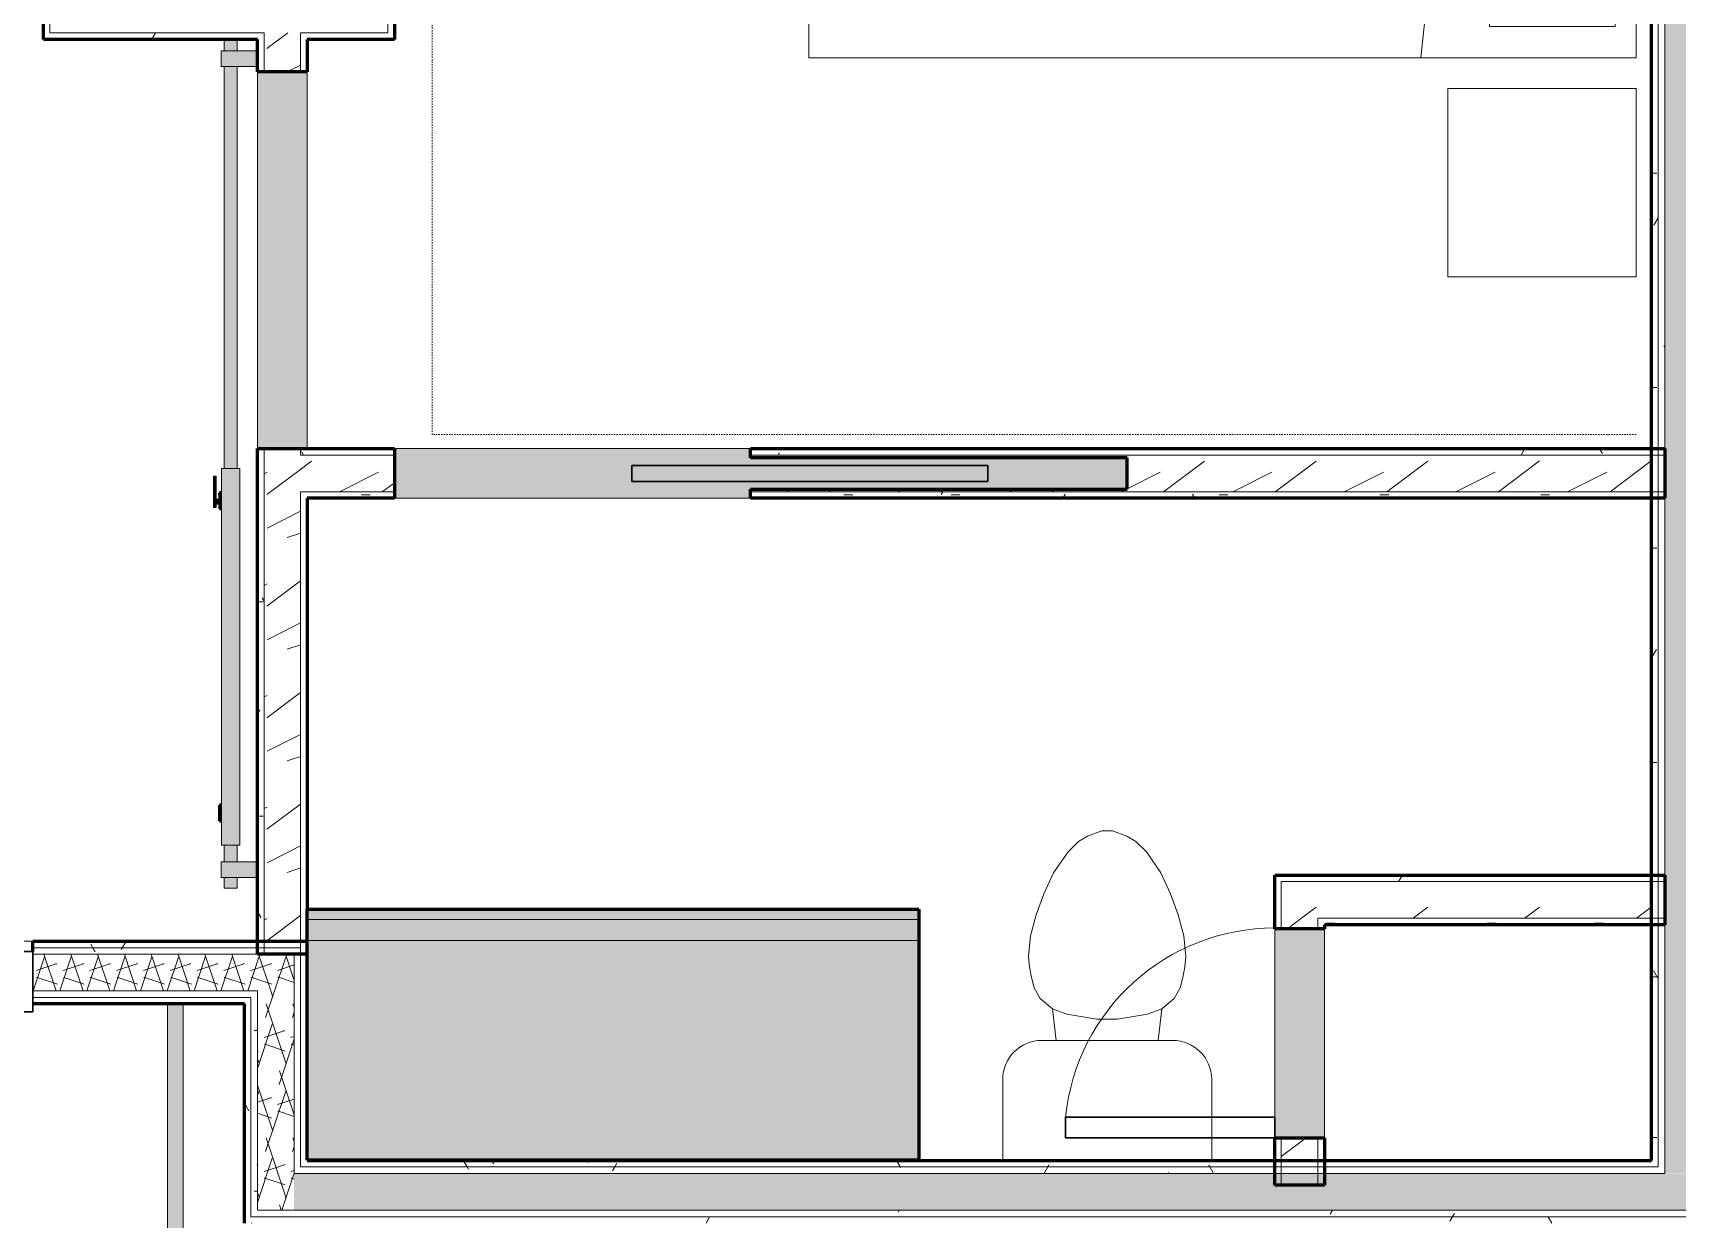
# Model space of a CAD drawing. Header units: inches. Extents: x -4061 to -1937, y 10959 to 12323.
# Drawn here: x -3093.1 to -2936.1, y 11717 to 11830.4 of the extents above; entities that cross this region are included whole.
import ezdxf

# ---------------------------------------------------------------- set-up
doc = ezdxf.new("R2010")
doc.units = ezdxf.units.IN
doc.header["$MEASUREMENT"] = 0
doc.linetypes.add('Dash', pattern=[0.25, 0.125, -0.125])
for name, color, linetype, lineweight in [('0-1', 7, 'Continuous', 5), ('0-2', 250, 'Continuous', 9), ('A-DOOR', 31, 'Continuous', 18), ('A-DOOR-1', 250, 'Continuous', 9), ('A-DOOR-2', 50, 'Continuous', 30), ('A-DOOR-3', 90, 'Continuous', 18), ('A-DOOR-4', 135, 'Continuous', 18), ('A-DOOR-5', 7, 'Continuous', 18), ('A-DOOR-6', 10, 'Continuous', 60), ('A-DOOR-7', 31, 'Continuous', 30), ('A-DOOR-8', 31, 'Continuous', 9), ('A-DOOR-FRAM', 31, 'Continuous', 30), ('A-WALL', 113, 'Continuous', 18), ('A-WALL-1', 8, 'Continuous', 5), ('A-WALL-2', 10, 'Continuous', 60), ('A-WALL-3', 7, 'Continuous', 18), ('A-WALL-PATT-1', 250, 'Continuous', 9), ('A-WALL-PATT-2', 55, 'Continuous', 9), ('A-WALL-PATT-6', 111, 'Continuous', 9), ('I-FURN-1', 250, 'Continuous', 9), ('I-FURN-HDLN-1', 250, 'Dash', 9), ('I-WALL', 2, 'Continuous', 18), ('I-WALL-2', 2, 'Continuous', 60), ('P-SANR-FIXT-2', 250, 'Continuous', 9), ('Q-CASE-1', 53, 'Continuous', 9), ('Q-CASE-2', 10, 'Continuous', 60), ('Q-CASE-3', 250, 'Continuous', 9), ('S-BEAM', 12, 'Continuous', 9)]:
    doc.layers.add(name, color=color, linetype=linetype, lineweight=lineweight)
pattern_1 = [(0, (0, 0), (20.48, 5.12), [0.845, -14.515, 0.845, -14.515, -81.92]), (0, (0, 0), (20.48, 5.12), [-30.72, 0.845, -29.875, 0.845, -14.515, -35.84]), (0, (0, 0), (20.48, 5.12), [-76.8, 0.845, -9.395, 0.845, -24.755]), (120, (7.68, 2.56), (-14.67405, 15.1762003), [0.845, -14.515, 0.845, -14.515, -81.92]), (120, (7.68, 2.56), (-14.67405, 15.1762003), [-30.72, 0.845, -29.875, 0.845, -14.515, -35.84]), (120, (7.68, 2.56), (-14.67405, 15.1762003), [-76.8, 0.845, -9.395, 0.845, -24.755]), (240, (10.24, 12.8), (-5.80595, -20.2962003), [0.845, -14.515, 0.845, -14.515, -81.92]), (240, (10.24, 12.8), (-5.80595, -20.2962003), [-30.72, 0.845, -29.875, 0.845, -14.515, -35.84]), (240, (10.24, 12.8), (-5.80595, -20.2962003), [-76.8, 0.845, -9.395, 0.845, -24.755])]
pattern_2 = [(216.87, (4.265, 10.662), (31.9871619, 21.32545714), [5.331, -47.981]), (206.565, (10.662, 7.464), (-10.662476, -10.6620098), [11.921, -11.921]), (198.435, (10.662, 2.132), (-21.32449365, -10.6625869), [6.744, -26.974])]
pattern_3 = [(161.57, (0.32, 0.32), (-2.560496185, -0.000537386), [0, -18.214, 2.022, 0]), (18.43, (-0.32, 0.32), (-2.560496185, 0.000537386), [0, -18.214, 2.022, 0]), (108.43, (0.32, 0.32), (1.27922091, -6.400876726), [6.07, -14.166]), (71.57, (-0.32, 0.32), (1.27922091, 6.400876726), [6.07, -14.166])]

# ---------------------------------------------------------------- blocks, each defined once
blk = doc.blocks.new('Pocket_Door_2385 - 34_ x 80_-1722045-ENLARGED RCP - 2ND FLOOR PLAN - EAST')
at = {"layer": 'A-DOOR-2'}
for p, q in [((-39.67, 0.75), (-39.67, -0.75)), ((-5.67, 0.75), (-39.67, 0.75)), ((-5.67, -0.75), (-5.67, 0.75)), ((-39.67, -0.75), (-5.67, -0.75))]:
    blk.add_line(p, q, dxfattribs=at)
blk = doc.blocks.new('Toilet-Domestic-3D - Toilet-Domestic-3D-1372870-ENLARGED RCP - 2ND FLOOR PLAN - EAST')
at = {"layer": 'P-SANR-FIXT-2'}
for p, q in [((-3.74, 10), (-2.74, 11)), ((-2.74, 11), (-1.87, 11.5)), ((-1.87, 11.5), (-0.5, 12)), ((-0.5, 12), (0.5, 12)), ((0.5, 12), (1.87, 11.5)), ((1.87, 11.5), (2.74, 11)), ((2.74, 11), (3.74, 10)), ((-5.13, 8), (-3.74, 10)), ((3.74, 10), (5.13, 8)), ((-6.06, 6), (-5.13, 8)), ((5.13, 8), (6.06, 6)), ((-6.79, 4), (-6.06, 6)), ((6.06, 6), (6.79, 4)), ((-7.33, 1.99), (-6.79, 4)), ((6.79, 4), (7.33, 1.99)), ((-7.5, 0), (-7.33, 1.99)), ((7.33, 1.99), (7.5, 0)), ((-7.41, -1), (-7.5, 0)), ((-7.24, -2), (-7.41, -1)), ((7.41, -1), (7.24, -2)), ((7.5, 0), (7.41, -1)), ((-6.97, -3), (-7.24, -2)), ((-6.4, -4), (-6.97, -3)), ((6.97, -3), (6.4, -4)), ((7.24, -2), (6.97, -3)), ((-5.21, -5), (-6.4, -4)), ((6.4, -4), (5.21, -5)), ((-3.84, -5.5), (-5.21, -5)), ((-4.86, -8.02), (-5.21, -5)), ((-1, -6), (-3.84, -5.5)), ((1, -6), (-1, -6)), ((3.84, -5.5), (1, -6)), ((5.21, -5), (3.84, -5.5)), ((4.86, -8.02), (5.21, -5)), ((6.25, -8.02), (-6.25, -8.02)), ((-9.98, -11.75), (-9.98, -19.48)), ((9.98, -19.48), (9.98, -11.75)), ((-9.98, -19.48), (9.98, -19.48))]:
    blk.add_line(p, q, dxfattribs=at)
for centre, start, end in [((-6.25, -11.75), 90, 180), ((6.25, -11.75), 0, 90)]:
    blk.add_arc(centre, 3.73, start, end, dxfattribs=at)
blk = doc.blocks.new('OD_CW_Base Cabinet - OD_CW_Base Cabinet-1913600-ENLARGED RCP - 2ND FLOOR PLAN - EAST')
at = {"layer": 'Q-CASE-1'}
for points in [[(3.78, -1), (59.14, -1), (59.14, 0), (0.74, 0), (0.74, -1), (0.99, -1)], [(23.98, -3), (59.14, -3), (59.14, -1), (0.74, -1), (0.74, -3), (8.65, -3)], [(59.14, -24), (59.14, -3), (0.74, -3), (0.74, -24), (54.64, -24)]]:
    blk.add_hatch(color=256, dxfattribs=at).paths.add_polyline_path(points, flags=0)
at = {"layer": 'Q-CASE-2'}
for p, q in [((0.74, -24), (0.74, 0)), ((0.74, 0), (59.14, 0)), ((59.14, 0), (59.14, -24)), ((59.14, -24), (0.74, -24))]:
    blk.add_line(p, q, dxfattribs=at)
at = {"layer": 'Q-CASE-3'}
for p, q in [((0.74, 0), (0.74, -1)), ((59.14, 0), (0.74, 0)), ((59.14, -1), (0.74, -1)), ((0.74, -1), (0.74, -3)), ((59.14, -1), (0.74, -1)), ((59.14, -1), (59.14, 0)), ((59.14, -3), (59.14, -1)), ((0.74, -3), (0.74, -24)), ((59.14, -3), (0.74, -3)), ((59.14, -24), (59.14, -3)), ((59.14, -24), (0.74, -24))]:
    blk.add_line(p, q, dxfattribs=at)
blk = doc.blocks.new('Interior_barn_door_18732 - Interior_barn_door_18732-1656080-ENLARGED RCP - 2ND FLOOR PLAN - EAST')
at = {"layer": 'A-DOOR-3'}
for points in [[(-23.63, 6.57), (-23.63, 6.32), (-22.49, 6.32), (-22.52, 6.57), (-23.6, 6.57)], [(-23.31, 6.27), (-23.28, 6.07), (-22.82, 6.07), (-22.85, 6.32), (-23.31, 6.32)], [(-22.49, 6.57), (-22.49, 6.32), (-20.63, 6.32), (-20.63, 6.57), (-22.41, 6.57)], [(-23.68, 6), (-23.66, 5.82), (-23.44, 5.82), (-23.44, 6.07), (-23.68, 6.07)], [(-23.44, 5.82), (-22.69, 5.82), (-22.69, 6.07), (-23.44, 6.07), (-23.44, 6)], [(-22.69, 6.07), (-22.69, 5.82), (-22.45, 5.82), (-22.47, 6.07), (-22.63, 6.07)]]:
    blk.add_hatch(color=256, dxfattribs=at).paths.add_polyline_path(points, flags=0)
at = {"layer": 'A-DOOR-4'}
h = blk.add_hatch(color=256, dxfattribs=at)
h.paths.add_polyline_path([(-60, 5.39), (-60, 4.95), (-59, 4.95), (-59, 5.57), (-60, 5.55), (-60, 5.49)], flags=0)
h.paths.add_polyline_path([(-57.5, 5.57), (-57.5, 4.95), (-55.9, 4.95), (-55.9, 5.57)], flags=0)
h.paths.add_polyline_path([(-19.9, 5.33), (-19.9, 4.95), (18.5, 4.95), (18.5, 5.57), (-19.9, 5.55), (-19.9, 5.39)], flags=0)
h.paths.add_polyline_path([(20, 5.39), (20, 4.95), (21, 4.95), (21, 5.57), (20, 5.55), (20, 5.49)], flags=0)
h = blk.add_hatch(color=256, dxfattribs=at)
h.paths.add_polyline_path([(-60, 4.41), (-60, 4.32), (-59, 4.34), (-59, 4.95), (-60, 4.95), (-60, 4.51)], flags=0)
h.paths.add_polyline_path([(-57.5, 4.63), (-57.5, 4.32), (-55.9, 4.34), (-55.9, 4.95), (-57.5, 4.95), (-57.5, 4.64)], flags=0)
h.paths.add_polyline_path([(-19.9, 4.64), (-19.9, 4.32), (18.5, 4.35), (18.5, 4.95), (-19.9, 4.95), (-19.9, 4.71)], flags=0)
h.paths.add_polyline_path([(20, 4.95), (20, 4.32), (21, 4.34), (21, 4.95)], flags=0)
h = blk.add_hatch(color=256, dxfattribs=at)
h.paths.add_polyline_path([(-59, 5.04), (-59, 2.37), (-57.5, 2.37), (-57.5, 5.85), (-59, 5.82), (-59, 5.11)], flags=0)
h.paths.add_polyline_path([(18.5, 4.94), (18.5, 2.37), (20, 2.37), (20, 5.85), (18.5, 5.85), (18.5, 4.95)], flags=0)
for points in [[(-55.9, 5.04), (-55.9, 4.07), (-19.9, 4.07), (-19.9, 5.82), (-55.9, 5.82)], [(-53.56, 6), (-53.56, 5.82), (-52.06, 5.82), (-52.06, 6), (-52.58, 6)]]:
    blk.add_hatch(color=256, dxfattribs=at).paths.add_polyline_path(points, flags=0)
h = blk.add_hatch(color=256, dxfattribs=at)
h.paths.add_polyline_path([(-23.73, 6), (-23.73, 5.82), (-23.68, 5.82), (-23.68, 6)], flags=0)
h.paths.add_polyline_path([(-22.45, 5.82), (-22.23, 5.82), (-22.23, 6), (-22.45, 6)], flags=0)
at = {"layer": 'A-DOOR-1'}
for p, q in [((-22.49, 6.57), (-23.63, 6.57)), ((-23.63, 6.57), (-23.63, 6.32)), ((-23.63, 6.32), (-22.49, 6.32)), ((-23.32, 6.32), (-23.32, 6.07)), ((-23.32, 6.32), (-23.32, 6.07)), ((-22.82, 6.07), (-22.82, 6.32)), ((-22.82, 6.07), (-22.82, 6.32)), ((-22.49, 6.32), (-22.49, 6.57)), ((-20.62, 6.32), (-20.62, 6.57)), ((-23.69, 6.07), (-23.69, 5.82)), ((-23.44, 6.07), (-23.69, 6.07)), ((-23.69, 6.07), (-23.68, 6.07)), ((-22.69, 6.07), (-23.44, 6.07)), ((-22.44, 6.07), (-22.69, 6.07)), ((-22.45, 6.07), (-22.44, 6.07)), ((-22.44, 5.82), (-22.44, 6.07))]:
    blk.add_line(p, q, dxfattribs=at)
for points, knots in [([(-22.49, 6.32), (-22.4, 6.32), (-22.1, 6.32), (-21.53, 6.32), (-21, 6.32), (-20.74, 6.32), (-20.61, 6.32), (-20.62, 6.32), (-20.64, 6.32)], [0.1495851, 0.1495851, 0.1495851, 0.1495851, 0.2105513, 0.2964689, 0.3707648, 0.4376596, 0.4969616, 0.5310493, 0.5310493, 0.5310493, 0.5310493]), ([(-20.64, 6.57), (-20.62, 6.57), (-20.61, 6.57), (-20.73, 6.57), (-21.01, 6.57), (-21.53, 6.57), (-22.12, 6.57), (-22.38, 6.57), (-22.48, 6.57)], [-0.5310493, -0.5310493, -0.5310493, -0.5310493, -0.4969616, -0.4376596, -0.3707648, -0.2964689, -0.2105513, -0.1495851, -0.1495851, -0.1495851, -0.1495851])]:
    blk.add_open_spline(points, degree=3, knots=knots, dxfattribs=at)
at = {"layer": 'A-DOOR-5'}
for p, q in [((-59, 5.57), (-60, 5.57)), ((-60, 5.57), (-60, 4.95)), ((-60, 4.95), (-60, 4.32)), ((-59, 2.37), (-59, 5.85)), ((-59, 5.85), (-57.5, 5.85)), ((-57.5, 5.85), (-57.5, 2.37)), ((-55.9, 5.57), (-57.5, 5.57)), ((-55.9, 4.07), (-55.9, 5.82)), ((-55.9, 5.82), (-19.9, 5.82)), ((-19.9, 5.82), (-19.9, 4.07)), ((18.5, 5.57), (-19.9, 5.57)), ((18.5, 5.85), (20, 5.85)), ((18.5, 2.37), (18.5, 5.85)), ((20, 5.85), (20, 2.37)), ((21, 5.57), (20, 5.57)), ((21, 4.95), (21, 5.57)), ((21, 4.32), (21, 4.95)), ((-60, 4.32), (-59, 4.32)), ((-57.5, 4.32), (-55.9, 4.32)), ((-19.9, 4.07), (-55.9, 4.07)), ((-19.9, 4.32), (18.5, 4.32)), ((20, 4.32), (21, 4.32))]:
    blk.add_line(p, q, dxfattribs=at)
at = {"layer": 'A-DOOR-6'}
for p, q in [((-53.56, 6), (-53.56, 5.82)), ((-52.06, 6), (-53.56, 6)), ((-52.06, 5.82), (-52.06, 6)), ((-23.73, 6), (-23.73, 5.82)), ((-23.68, 6), (-23.73, 6)), ((-22.23, 6), (-22.45, 6)), ((-22.23, 5.82), (-22.23, 6))]:
    blk.add_line(p, q, dxfattribs=at)
blk = doc.blocks.new('Single-Flush - CLOSET-1720256-ENLARGED RCP - 2ND FLOOR PLAN - EAST')
at = {"layer": 'A-DOOR-1'}
blk.add_arc((10, -2.37), 20.07, 180, 264.2799, dxfattribs=at)
at = {"layer": 'A-DOOR-2'}
for p, q in [((8, -2.37), (8, -22.34)), ((10, -2.37), (8, -2.37)), ((10, -2.37), (10, -22.34)), ((10, -22.34), (8, -22.34))]:
    blk.add_line(p, q, dxfattribs=at)
blk = doc.blocks.new('Bed-Standard - Queen 60_ x 79_-1433484-ENLARGED RCP - 2ND FLOOR PLAN - EAST')
at = {"layer": 'I-FURN-1'}
for p, q in [((-19.31, 41.3), (40.69, 41.3)), ((-19.31, -37.7), (-19.31, 41.3)), ((40.69, 41.3), (40.69, -37.7)), ((40.69, -23.7), (-19.31, -17.13)), ((-16.31, -23.7), (37.69, -23.7)), ((-16.31, -35.7), (-16.31, -23.7)), ((37.69, -35.7), (37.69, -23.7)), ((-16.31, -35.7), (37.69, -35.7)), ((40.69, -37.7), (-19.31, -37.7))]:
    blk.add_line(p, q, dxfattribs=at)
at = {"layer": 'I-FURN-HDLN-1'}
for p, q in [((-55.31, 77.3), (64.69, 77.3)), ((-55.31, -37.7), (-55.31, 77.3)), ((64.69, 77.3), (64.69, -37.7))]:
    blk.add_line(p, q, dxfattribs=at)
blk = doc.blocks.new('Table-Night Stand - 18_ x 18_ x 24_-1372838-ENLARGED RCP - 2ND FLOOR PLAN - EAST')
at = {"layer": 'I-FURN-1'}
for p, q in [((0.15, 0), (18.15, 0)), ((0.15, -18), (0.15, 0)), ((18.15, 0), (18.15, -18)), ((18.15, -18), (0.15, -18))]:
    blk.add_line(p, q, dxfattribs=at)
blk = doc.blocks.new('CTR - 1st Phase - Unit Layouts_rvt-1-ENLARGED RCP - 2ND FLOOR PLAN - EAST')
at = {"layer": 'A-WALL-1'}
for points in [[(-3071.67, 11790.66), (-3066.92, 11790.66), (-3066.92, 11826.66), (-3071.67, 11826.66), (-3071.67, 11790.77)], [(-3058.6, 11785.91), (-3024.6, 11785.91), (-3024.6, 11786.78), (-2988.6, 11786.78), (-2988.6, 11789.78), (-3024.6, 11789.78), (-3024.6, 11790.66), (-3058.6, 11790.66), (-3058.6, 11786.53)], [(-2974.52, 11724.78), (-2969.77, 11724.78), (-2969.77, 11744.78), (-2974.52, 11744.78), (-2974.52, 11725.59)]]:
    blk.add_hatch(color=256, dxfattribs=at).paths.add_polyline_path(points, flags=0)
at = {"layer": 'A-WALL-PATT-1'}
h = blk.add_hatch(dxfattribs=at)
h.set_pattern_fill('FP_1', color=256, style=0, pattern_type=2)
h.set_pattern_definition(pattern_1)
h.paths.add_polyline_path([(-3071.67, 11829.76), (-3071.05, 11829.76), (-3071.05, 11830.39), (-3092.12, 11830.39), (-3092.12, 11829.76), (-3074.34, 11829.76)], flags=0)
h.paths.add_polyline_path([(-3066.92, 11829.76), (-3059.23, 11829.76), (-3059.23, 11830.39), (-3067.55, 11830.39), (-3067.55, 11829.76), (-3067, 11829.76)], flags=0)
h = blk.add_hatch(dxfattribs=at)
h.set_pattern_fill('FP_1', color=256, style=0, pattern_type=2)
h.set_pattern_definition(pattern_1)
h.paths.add_polyline_path([(-3071.05, 11742.34), (-3071.05, 11790.66), (-3071.67, 11790.66), (-3071.67, 11742.34)], flags=0)
h.paths.add_polyline_path([(-3071.67, 11826.66), (-3071.05, 11826.66), (-3071.05, 11829.76), (-3071.67, 11829.76), (-3071.67, 11827.16)], flags=0)
h = blk.add_hatch(dxfattribs=at)
h.set_pattern_fill('FP_1', color=256, style=0, pattern_type=2)
h.set_pattern_definition(pattern_1)
h.paths.add_polyline_path([(-3067.31, 11742.34), (-3066.92, 11742.34), (-3066.92, 11786.53), (-3067.55, 11786.53), (-3067.55, 11742.34)], flags=0)
h.paths.add_polyline_path([(-3067.55, 11790.03), (-3066.92, 11790.03), (-3066.92, 11790.66), (-3067.55, 11790.66)], flags=0)
h.paths.add_polyline_path([(-3066.92, 11826.66), (-3066.92, 11829.76), (-3067.55, 11829.76), (-3067.55, 11826.66)], flags=0)
h = blk.add_hatch(dxfattribs=at)
h.set_pattern_fill('FP_1', color=256, style=0, pattern_type=2)
h.set_pattern_definition(pattern_1)
h.paths.add_polyline_path([(-3019, 11790.03), (-2938.52, 11790.03), (-2938.52, 11790.66), (-3024.6, 11790.66), (-3024.6, 11790.03)], flags=0)
h.paths.add_polyline_path([(-3066.67, 11790.03), (-3058.6, 11790.03), (-3058.6, 11790.66), (-3066.92, 11790.66), (-3066.92, 11790.03)], flags=0)
h = blk.add_hatch(dxfattribs=at)
h.set_pattern_fill('FP_1', color=256, style=0, pattern_type=2)
h.set_pattern_definition(pattern_1)
h.paths.add_polyline_path([(-3066.92, 11785.91), (-3058.6, 11785.91), (-3058.6, 11786.53), (-3066.92, 11786.53)], flags=0)
h.paths.add_polyline_path([(-2988.6, 11785.91), (-2938.52, 11785.91), (-2938.52, 11786.53), (-3024.6, 11786.53), (-3024.6, 11785.91), (-3012.94, 11785.91)], flags=0)
h = blk.add_hatch(dxfattribs=at)
h.set_pattern_fill('FP_1', color=256, style=0, pattern_type=2)
h.set_pattern_definition(pattern_1)
h.paths.add_polyline_path([(-2973.9, 11749.28), (-2938.52, 11749.28), (-2938.52, 11749.91), (-2974.52, 11749.91), (-2974.52, 11749.28)], flags=0)
h = blk.add_hatch(dxfattribs=at)
h.set_pattern_fill('FP_1', color=256, style=0, pattern_type=2)
h.set_pattern_definition(pattern_1)
h.paths.add_polyline_path([(-2938.52, 11745.16), (-2938.52, 11745.78), (-2970.4, 11745.78), (-2970.4, 11745.16), (-2951.7, 11745.16)], flags=0)
at = {"layer": 'A-WALL-PATT-2'}
h = blk.add_hatch(dxfattribs=at)
h.set_pattern_fill('FP_2', color=256, style=0, pattern_type=2)
h.set_pattern_definition(pattern_2)
h.paths.add_polyline_path([(-3067.67, 11742.34), (-3067.55, 11742.34), (-3067.55, 11790.66), (-3071.05, 11790.66), (-3071.05, 11742.34)], flags=0)
h.paths.add_polyline_path([(-3071.05, 11826.66), (-3067.55, 11826.66), (-3067.55, 11830.39), (-3071.05, 11830.39), (-3071.05, 11827.05)], flags=0)
h = blk.add_hatch(dxfattribs=at)
h.set_pattern_fill('FP_2', color=256, style=0, pattern_type=2)
h.set_pattern_definition(pattern_2)
h.paths.add_polyline_path([(-2940, 11786.53), (-2938.52, 11786.54), (-2938.52, 11790.03), (-3024.6, 11790.03), (-3024.6, 11789.78), (-2988.6, 11789.78), (-2988.6, 11786.78), (-3024.6, 11786.78), (-3024.6, 11786.53), (-2958, 11786.53)], flags=0)
h.paths.add_polyline_path([(-3059.01, 11786.53), (-3058.6, 11786.53), (-3058.6, 11790.03), (-3067.55, 11790.03), (-3067.55, 11786.53), (-3066.67, 11786.53)], flags=0)
h = blk.add_hatch(dxfattribs=at)
h.set_pattern_fill('FP_2', color=256, style=0, pattern_type=2)
h.set_pattern_definition(pattern_2)
h.paths.add_polyline_path([(-2970.4, 11745.78), (-2938.52, 11745.78), (-2938.52, 11749.28), (-2973.9, 11749.28), (-2973.9, 11745.78)], flags=0)
h = blk.add_hatch(dxfattribs=at)
h.set_pattern_fill('FP_2', color=256, style=0, pattern_type=2)
h.set_pattern_definition(pattern_2)
h.paths.add_polyline_path([(-2970.4, 11722.64), (-2970.4, 11724.78), (-2973.9, 11724.78), (-2973.9, 11722.64), (-2972.23, 11722.64)], flags=0)
h.paths.add_polyline_path([(-2973.9, 11744.78), (-2970.4, 11744.78), (-2970.4, 11745.78), (-2973.9, 11745.78), (-2973.9, 11745.16)], flags=0)
at = {"layer": 'A-WALL-2'}
for p, q in [((-3092.12, 11830.39), (-3092.12, 11834.51)), ((-3058.6, 11834.51), (-3058.6, 11829.76)), ((-3092.12, 11829.76), (-3092.12, 11830.39)), ((-3071.67, 11829.76), (-3092.12, 11829.76)), ((-3071.67, 11826.66), (-3071.67, 11829.76)), ((-3066.92, 11829.76), (-3066.92, 11826.66)), ((-3063.35, 11829.76), (-3066.92, 11829.76)), ((-3059.23, 11829.76), (-3063.35, 11829.76)), ((-3058.6, 11829.76), (-3059.23, 11829.76)), ((-3066.92, 11826.66), (-3071.67, 11826.66)), ((-3071.67, 11742.34), (-3071.67, 11790.66)), ((-3071.67, 11790.66), (-3066.92, 11790.66)), ((-3066.92, 11790.66), (-3058.6, 11790.66)), ((-3058.6, 11790.66), (-3058.6, 11785.91)), ((-3024.6, 11789.78), (-3024.6, 11790.66)), ((-3024.6, 11790.66), (-2937.27, 11790.66)), ((-2937.27, 11790.66), (-2937.27, 11785.91)), ((-2988.6, 11789.78), (-3024.6, 11789.78)), ((-2988.6, 11786.78), (-2988.6, 11789.78)), ((-3066.92, 11785.91), (-3066.92, 11746.65)), ((-3058.6, 11785.91), (-3066.92, 11785.91)), ((-3024.6, 11785.91), (-3024.6, 11786.78)), ((-3024.6, 11786.78), (-2988.6, 11786.78)), ((-2937.27, 11785.91), (-3024.6, 11785.91)), ((-2974.52, 11749.91), (-2937.27, 11749.91)), ((-2974.52, 11749.28), (-2974.52, 11749.91)), ((-2937.27, 11749.91), (-2937.27, 11745.16)), ((-2974.52, 11745.16), (-2974.52, 11749.28)), ((-2974.52, 11744.78), (-2974.52, 11745.16)), ((-2937.27, 11745.16), (-2969.77, 11745.16)), ((-2969.77, 11745.16), (-2969.77, 11744.78)), ((-2969.77, 11744.78), (-2974.52, 11744.78)), ((-3066.92, 11742.34), (-3071.67, 11742.34)), ((-2974.52, 11720.27), (-2974.52, 11724.78)), ((-2974.52, 11724.78), (-2969.77, 11724.78)), ((-2969.77, 11724.78), (-2969.77, 11720.27)), ((-2969.77, 11720.27), (-2974.52, 11720.27))]:
    blk.add_line(p, q, dxfattribs=at)
at = {"layer": 'A-WALL-3'}
for p, q in [((-3059.23, 11830.39), (-3059.23, 11836.26)), ((-3091.5, 11833.89), (-3091.5, 11830.39)), ((-3071.05, 11830.39), (-3091.5, 11830.39)), ((-3071.05, 11830.39), (-3071.05, 11829.76)), ((-3071.05, 11826.66), (-3071.05, 11829.76)), ((-3067.55, 11830.39), (-3067.55, 11829.76)), ((-3063.35, 11830.39), (-3067.55, 11830.39)), ((-3067.55, 11826.66), (-3067.55, 11829.76)), ((-3063.35, 11830.39), (-3062.73, 11830.39)), ((-3062.73, 11830.39), (-3059.23, 11830.39)), ((-3071.67, 11826.66), (-3071.67, 11790.66)), ((-3066.92, 11790.66), (-3066.92, 11826.66)), ((-3071.05, 11742.34), (-3071.05, 11790.66)), ((-3067.55, 11790.03), (-3067.55, 11790.66)), ((-3024.6, 11790.66), (-3058.6, 11790.66)), ((-3066.92, 11790.03), (-3067.55, 11790.03)), ((-3066.92, 11790.03), (-3058.6, 11790.03)), ((-3024.6, 11790.03), (-2937.27, 11790.03)), ((-3067.55, 11742.34), (-3067.55, 11786.53)), ((-3066.92, 11786.53), (-3067.55, 11786.53)), ((-3066.92, 11786.53), (-3058.6, 11786.53)), ((-3058.6, 11785.91), (-3024.6, 11785.91)), ((-3024.6, 11786.53), (-2937.27, 11786.53)), ((-2937.27, 11749.28), (-2973.9, 11749.28)), ((-2973.9, 11749.28), (-2973.9, 11745.78)), ((-2973.9, 11745.78), (-2973.9, 11745.16)), ((-2973.9, 11744.78), (-2973.9, 11745.16)), ((-2937.27, 11745.78), (-2970.4, 11745.78)), ((-2970.4, 11745.78), (-2970.4, 11745.16)), ((-2970.4, 11744.78), (-2970.4, 11745.16)), ((-2974.52, 11744.78), (-2974.52, 11724.78)), ((-2969.77, 11724.78), (-2969.77, 11744.78)), ((-2973.9, 11720.27), (-2973.9, 11724.78)), ((-2970.4, 11720.27), (-2970.4, 11724.78))]:
    blk.add_line(p, q, dxfattribs=at)
at = {"layer": '0-2'}
for name, p, rotation in [('Bed-Standard - Queen 60_ x 79_-1433484-ENLARGED RCP - 2ND FLOOR PLAN - EAST', (-2977.7, 11847.32), 90.00000000000772), ('Interior_barn_door_18732 - Interior_barn_door_18732-1656080-ENLARGED RCP - 2ND FLOOR PLAN - EAST', (-3069.3, 11808.66), 89.99999999998845), ('Table-Night Stand - 18_ x 18_ x 24_-1372838-ENLARGED RCP - 2ND FLOOR PLAN - EAST', (-2958, 11806.93), 90.00000000000772), ('Pocket_Door_2385 - 34_ x 80_-1722045-ENLARGED RCP - 2ND FLOOR PLAN - EAST', (-3041.6, 11788.28), 180), ('Single-Flush - CLOSET-1720256-ENLARGED RCP - 2ND FLOOR PLAN - EAST', (-2972.15, 11734.78), 269.9999999999998)]:
    blk.add_blockref(name, p, dxfattribs=dict(at, rotation=rotation))
for name, p in [('Toilet-Domestic-3D - Toilet-Domestic-3D-1372870-ENLARGED RCP - 2ND FLOOR PLAN - EAST', (-2990.52, 11742.12)), ('OD_CW_Base Cabinet - OD_CW_Base Cabinet-1913600-ENLARGED RCP - 2ND FLOOR PLAN - EAST', (-3067.66, 11746.65))]:
    blk.add_blockref(name, p, dxfattribs=at)
blk = doc.blocks.new('Dimension Lumber - 2x10-2055079-ENLARGED RCP - 2ND FLOOR PLAN - EAST')
at = {"layer": 'S-BEAM'}
h = blk.add_hatch(color=256, dxfattribs=at)
h.paths.add_polyline_path([(-9.6, 0.75), (-20.35, 0.75), (-20.35, -0.75), (-9.6, -0.75)], flags=0)
h.paths.add_polyline_path([(-22.66, -0.75), (-22.66, 0.75), (-24.1, 0.75), (-24.1, -0.75)], flags=0)
h.paths.add_polyline_path([(-26.41, -0.75), (-26.41, 0.75), (-28.98, 0.75), (-28.98, -0.75)], flags=0)
h.paths.add_polyline_path([(-31.29, -0.75), (-31.29, 0.75), (-54.6, 0.75), (-54.6, -0.75), (-34.9, -0.75)], flags=0)
for p, q in [((-54.6, 0.75), (-31.28, 0.75)), ((-28.98, 0.75), (-26.41, 0.75)), ((-24.11, 0.75), (-22.65, 0.75)), ((-20.35, 0.75), (-9.6, 0.75)), ((-54.6, -0.75), (-31.28, -0.75)), ((-28.98, -0.75), (-26.41, -0.75)), ((-24.11, -0.75), (-22.65, -0.75)), ((-20.35, -0.75), (-9.6, -0.75))]:
    blk.add_line(p, q, dxfattribs=at)
blk = doc.blocks.new('HOLLOW METAL - UNIT DOOR-1758958-ENLARGED RCP - 2ND FLOOR PLAN - EAST')
at = {"layer": 'A-DOOR-7'}
for p, q in [((16.25, -2.25), (18, -2.25)), ((16.25, -38.25), (16.25, -2.25)), ((18, -2.25), (18, -38.25)), ((18, -38.25), (16.25, -38.25))]:
    blk.add_line(p, q, dxfattribs=at)
at = {"layer": 'A-DOOR-8'}
blk.add_arc((18, -2.25), 36, 180, 270, dxfattribs=at)
at = {"layer": 'A-DOOR-FRAM'}
for p, q in [((-20, 3.5), (-18, 3.5)), ((-20, -2.25), (-20, 3.5)), ((-18, 3.5), (-18, 1.5625)), ((18, 3.5), (20, 3.5)), ((18, 1.5625), (18, 3.5)), ((20, 3.5), (20, -2.25)), ((-18, 1.5625), (-17.375, 1.5625)), ((-17.375, 1.5625), (-17.375, -0.3125)), ((17.375, 1.5625), (18, 1.5625)), ((17.375, -0.3125), (17.375, 1.5625)), ((-18, -0.3125), (-18, -2.25)), ((-17.375, -0.3125), (-18, -0.3125)), ((18, -0.3125), (17.375, -0.3125)), ((18, -2.25), (18, -0.3125)), ((-18, -2.25), (-20, -2.25)), ((20, -2.25), (18, -2.25))]:
    blk.add_line(p, q, dxfattribs=at)

msp = doc.modelspace()

# ---------------------------------------------------------------- hatches: boundary and pattern name
at = {"layer": 'A-WALL-PATT-6'}
h = msp.add_hatch(dxfattribs=at)
h.set_pattern_fill('FP_1', color=256, style=0, pattern_type=2)
h.set_pattern_definition(pattern_1)
h.paths.add_polyline_path([(-2937.9, 11722.64), (-2937.9, 11912.64), (-2938.52, 11912.64), (-2938.52, 11722.64)], flags=0)
h.paths.add_polyline_path([(-2938.52, 11916.14), (-2937.9, 11916.14), (-2937.9, 11986.99), (-2938.52, 11986.99), (-2938.52, 11925.2)], flags=0)
h.paths.add_polyline_path([(-2938.52, 12010.99), (-2937.9, 12010.99), (-2937.9, 12109.96), (-2938.52, 12109.96), (-2938.52, 12075.53)], flags=0)
h = msp.add_hatch(dxfattribs=at)
h.set_pattern_fill('FP_1', color=256, style=0, pattern_type=2)
h.set_pattern_definition(pattern_1)
h.paths.add_polyline_path([(-2937.9, 11722.01), (-2937.27, 11722.02), (-2937.27, 11912.64), (-2937.9, 11912.64), (-2937.9, 11722.64)], flags=0)
h.paths.add_polyline_path([(-2937.9, 11916.14), (-2937.27, 11916.14), (-2937.27, 12109.96), (-2937.9, 12109.96), (-2937.9, 11916.34)], flags=0)
h = msp.add_hatch(dxfattribs=at)
h.set_pattern_fill('FP_4', color=256, style=0, pattern_type=2)
h.set_pattern_definition(pattern_3)
h.paths.add_polyline_path([(-2933.77, 11721.39), (-2933.77, 12109.96), (-2937.27, 12109.96), (-2937.27, 11721.39)], flags=0)
h = msp.add_hatch(dxfattribs=at)
h.set_pattern_fill('FP_1', color=256, style=0, pattern_type=2)
h.set_pattern_definition(pattern_1)
h.paths.add_polyline_path([(-3196.42, 11742.96), (-3181.12, 11742.96), (-3181.12, 11743.59), (-3202.57, 11743.59), (-3202.57, 11742.96), (-3196.97, 11742.96)], flags=0)
h.paths.add_polyline_path([(-3140.12, 11742.96), (-3139.5, 11742.96), (-3139.5, 11743.59), (-3141.12, 11743.59), (-3141.12, 11742.96), (-3140.74, 11742.96)], flags=0)
h.paths.add_polyline_path([(-3133.51, 11742.96), (-3133.12, 11742.96), (-3133.12, 11743.59), (-3134.75, 11743.59), (-3134.75, 11742.96), (-3134.12, 11742.96)], flags=0)
h.paths.add_polyline_path([(-3074.34, 11742.96), (-3071.67, 11742.96), (-3071.67, 11743.59), (-3093.12, 11743.59), (-3093.12, 11742.96), (-3089.67, 11742.96)], flags=0)
h = msp.add_hatch(dxfattribs=at)
h.set_pattern_fill('FP_4', color=256, style=0, pattern_type=2)
h.set_pattern_definition(pattern_3)
h.paths.add_polyline_path([(-3134.12, 11738.84), (-3133.12, 11738.84), (-3133.12, 11742.34), (-3141.12, 11742.34), (-3141.12, 11738.84), (-3134.74, 11738.84)], flags=0)
h.paths.add_polyline_path([(-3093.12, 11738.84), (-3068.17, 11738.84), (-3068.17, 11742.34), (-3093.12, 11742.34), (-3093.12, 11740.65)], flags=0)
h.paths.add_polyline_path([(-3196.97, 11738.84), (-3181.12, 11738.84), (-3181.12, 11742.34), (-3206.07, 11742.33), (-3206.07, 11738.84), (-3202.57, 11738.84)], flags=0)
h = msp.add_hatch(dxfattribs=at)
h.set_pattern_fill('FP_1', color=256, style=0, pattern_type=2)
h.set_pattern_definition(pattern_1)
h.paths.add_polyline_path([(-3071.67, 11742.34), (-3071.67, 11742.96), (-3093.12, 11742.96), (-3093.12, 11742.34), (-3074.34, 11742.34)], flags=0)
h.paths.add_polyline_path([(-3197.35, 11742.34), (-3181.12, 11742.34), (-3181.12, 11742.96), (-3202.57, 11742.96), (-3202.57, 11742.34)], flags=0)
h.paths.add_polyline_path([(-3138.87, 11742.34), (-3138.87, 11742.96), (-3141.12, 11742.96), (-3141.12, 11742.34), (-3139.5, 11742.34)], flags=0)
h.paths.add_polyline_path([(-3133.12, 11742.34), (-3133.12, 11742.96), (-3135.37, 11742.96), (-3135.37, 11742.34), (-3134.12, 11742.34)], flags=0)
h = msp.add_hatch(dxfattribs=at)
h.set_pattern_fill('FP_1', color=256, style=0, pattern_type=2)
h.set_pattern_definition(pattern_1)
h.paths.add_polyline_path([(-3066.92, 11722.01), (-3066.92, 11742.34), (-3067.55, 11742.34), (-3067.55, 11722.01)], flags=0)
h = msp.add_hatch(dxfattribs=at)
h.set_pattern_fill('FP_1', color=256, style=0, pattern_type=2)
h.set_pattern_definition(pattern_1)
h.paths.add_polyline_path([(-3202.57, 11738.21), (-3181.12, 11738.21), (-3181.12, 11738.84), (-3202.57, 11738.84)], flags=0)
h.paths.add_polyline_path([(-3138.87, 11738.21), (-3133.12, 11738.21), (-3133.12, 11738.84), (-3141.12, 11738.84), (-3141.12, 11738.21)], flags=0)
h.paths.add_polyline_path([(-3072.3, 11738.21), (-3071.67, 11738.21), (-3071.67, 11738.84), (-3093.12, 11738.84), (-3093.12, 11738.21), (-3072.45, 11738.21)], flags=0)
h = msp.add_hatch(dxfattribs=at)
h.set_pattern_fill('FP_4', color=256, style=0, pattern_type=2)
h.set_pattern_definition(pattern_3)
h.paths.add_polyline_path([(-3068.17, 11717.89), (-3068.17, 11738.84), (-3071.67, 11738.84), (-3071.67, 11717.89)], flags=0)
h = msp.add_hatch(dxfattribs=at)
h.set_pattern_fill('FP_1', color=256, style=0, pattern_type=2)
h.set_pattern_definition(pattern_1)
h.paths.add_polyline_path([(-3200.75, 11737.59), (-3181.12, 11737.59), (-3181.12, 11738.21), (-3201.95, 11738.21), (-3201.95, 11737.59), (-3201.32, 11737.59)], flags=0)
h.paths.add_polyline_path([(-3141.12, 11737.59), (-3133.12, 11737.59), (-3133.12, 11738.21), (-3141.12, 11738.21)], flags=0)
h.paths.add_polyline_path([(-3089.67, 11737.59), (-3072.3, 11737.59), (-3072.3, 11738.21), (-3093.12, 11738.21), (-3093.12, 11737.59)], flags=0)
h = msp.add_hatch(dxfattribs=at)
h.set_pattern_fill('FP_1', color=256, style=0, pattern_type=2)
h.set_pattern_definition(pattern_1)
h.paths.add_polyline_path([(-3072.3, 11716.64), (-3072.3, 11737.59), (-3072.92, 11737.59), (-3072.92, 11716.64)], flags=0)
h = msp.add_hatch(dxfattribs=at)
h.set_pattern_fill('FP_1', color=256, style=0, pattern_type=2)
h.set_pattern_definition(pattern_1)
h.paths.add_polyline_path([(-3071.73, 11717.26), (-3071.67, 11717.26), (-3071.67, 11738.21), (-3072.3, 11738.21), (-3072.3, 11717.26)], flags=0)
h = msp.add_hatch(dxfattribs=at)
h.set_pattern_fill('FP_4', color=256, style=0, pattern_type=2)
h.set_pattern_definition(pattern_3)
h.paths.add_polyline_path([(-2829.07, 11717.89), (-2802.65, 11717.89), (-2802.65, 11721.39), (-3068.17, 11721.38), (-3068.17, 11717.89), (-2844.4, 11717.89)], flags=0)
h = msp.add_hatch(dxfattribs=at)
h.set_pattern_fill('FP_1', color=256, style=0, pattern_type=2)
h.set_pattern_definition(pattern_1)
h.paths.add_polyline_path([(-2803.9, 11721.39), (-2803.27, 11721.39), (-2803.27, 11722.01), (-2865.14, 11722.01), (-2865.14, 11721.39), (-2829.07, 11721.39)], flags=0)
h.paths.add_polyline_path([(-3067.52, 11721.39), (-2937.27, 11721.39), (-2937.27, 11722.01), (-3067.55, 11722.01), (-3067.55, 11721.39)], flags=0)
h.paths.add_polyline_path([(-2933.77, 11721.39), (-2909.39, 11721.39), (-2909.39, 11722.01), (-2933.77, 11722.01)], flags=0)
h.paths.add_polyline_path([(-2905.89, 11721.39), (-2868.64, 11721.39), (-2868.64, 11722.01), (-2905.89, 11722.01), (-2905.89, 11721.88)], flags=0)
h = msp.add_hatch(dxfattribs=at)
h.set_pattern_fill('FP_1', color=256, style=0, pattern_type=2)
h.set_pattern_definition(pattern_1)
h.paths.add_polyline_path([(-2803.9, 11722.01), (-2803.9, 11722.64), (-2865.14, 11722.64), (-2865.14, 11722.01), (-2829.07, 11722.01)], flags=0)
h.paths.add_polyline_path([(-3043.68, 11722.01), (-2937.9, 11722.01), (-2937.9, 11722.64), (-3066.92, 11722.64), (-3066.92, 11722.01)], flags=0)
h.paths.add_polyline_path([(-2868.64, 11722.01), (-2868.64, 11722.64), (-2905.89, 11722.64), (-2905.89, 11722.01), (-2890.38, 11722.01)], flags=0)
h.paths.add_polyline_path([(-2932.52, 11722.01), (-2909.39, 11722.01), (-2909.39, 11722.64), (-2933.15, 11722.64), (-2933.15, 11722.01)], flags=0)
h = msp.add_hatch(dxfattribs=at)
h.set_pattern_fill('FP_1', color=256, style=0, pattern_type=2)
h.set_pattern_definition(pattern_1)
h.paths.add_polyline_path([(-2798.52, 11716.64), (-2798.52, 11717.26), (-3072.3, 11717.26), (-3072.28, 11716.64), (-2798.81, 11716.64)], flags=0)
h = msp.add_hatch(dxfattribs=at)
h.set_pattern_fill('FP_1', color=256, style=0, pattern_type=2)
h.set_pattern_definition(pattern_1)
h.paths.add_polyline_path([(-2803.9, 11717.26), (-2799.15, 11717.26), (-2799.15, 11717.89), (-3071.67, 11717.89), (-3071.65, 11717.26), (-2806.07, 11717.26)], flags=0)

# ---------------------------------------------------------------- linework, layer by layer
at = {"layer": 'A-WALL'}
for p, q in [((-2937.27, 12109.96), (-2937.27, 11721.39)), ((-2937.9, 11986.99), (-2937.9, 11722.01)), ((-3093.12, 11742.96), (-3067.55, 11742.96)), ((-3093.12, 11742.34), (-3068.17, 11742.34)), ((-3068.17, 11721.39), (-3068.17, 11742.34)), ((-3067.55, 11722.01), (-3067.55, 11742.96)), ((-3093.12, 11738.84), (-3071.67, 11738.84)), ((-3071.67, 11717.89), (-3071.67, 11738.84)), ((-3093.12, 11738.21), (-3072.3, 11738.21)), ((-3072.3, 11717.26), (-3072.3, 11738.21)), ((-2937.27, 11721.39), (-3068.17, 11721.39)), ((-2937.9, 11722.01), (-3067.55, 11722.01)), ((-2798.52, 11717.26), (-3072.3, 11717.26)), ((-2799.15, 11717.89), (-3071.67, 11717.89))]:
    msp.add_line(p, q, dxfattribs=at)
at = {"layer": 'I-WALL'}
msp.add_line((-3093.12, 11743.59), (-3129.37, 11743.59), dxfattribs=at)
at = {"layer": 'I-WALL-2'}
for p, q in [((-2938.52, 11722.64), (-2938.52, 11916.76)), ((-3093.12, 11742.59), (-3093.12, 11743.59)), ((-3093.12, 11743.59), (-3066.92, 11743.59)), ((-3072.92, 11737.59), (-3093.12, 11737.59)), ((-3072.92, 11716.64), (-3072.92, 11737.59)), ((-3066.92, 11722.64), (-2938.52, 11722.64))]:
    msp.add_line(p, q, dxfattribs=at)

# ---------------------------------------------------------------- block references
at = {"layer": '0-1'}
msp.add_blockref('CTR - 1st Phase - Unit Layouts_rvt-1-ENLARGED RCP - 2ND FLOOR PLAN - EAST', (0, 0), dxfattribs=at)
at = {"layer": 'A-DOOR', "rotation": 180}
msp.add_blockref('HOLLOW METAL - UNIT DOOR-1758958-ENLARGED RCP - 2ND FLOOR PLAN - EAST', (-3113.12, 11740.34), dxfattribs=at)
at = {"layer": 'S-BEAM', "rotation": 269.9999999999996}
msp.add_blockref('Dimension Lumber - 2x10-2055079-ENLARGED RCP - 2ND FLOOR PLAN - EAST', (-3079.51, 11682.99), dxfattribs=at)

doc.saveas('drawing.dxf')
